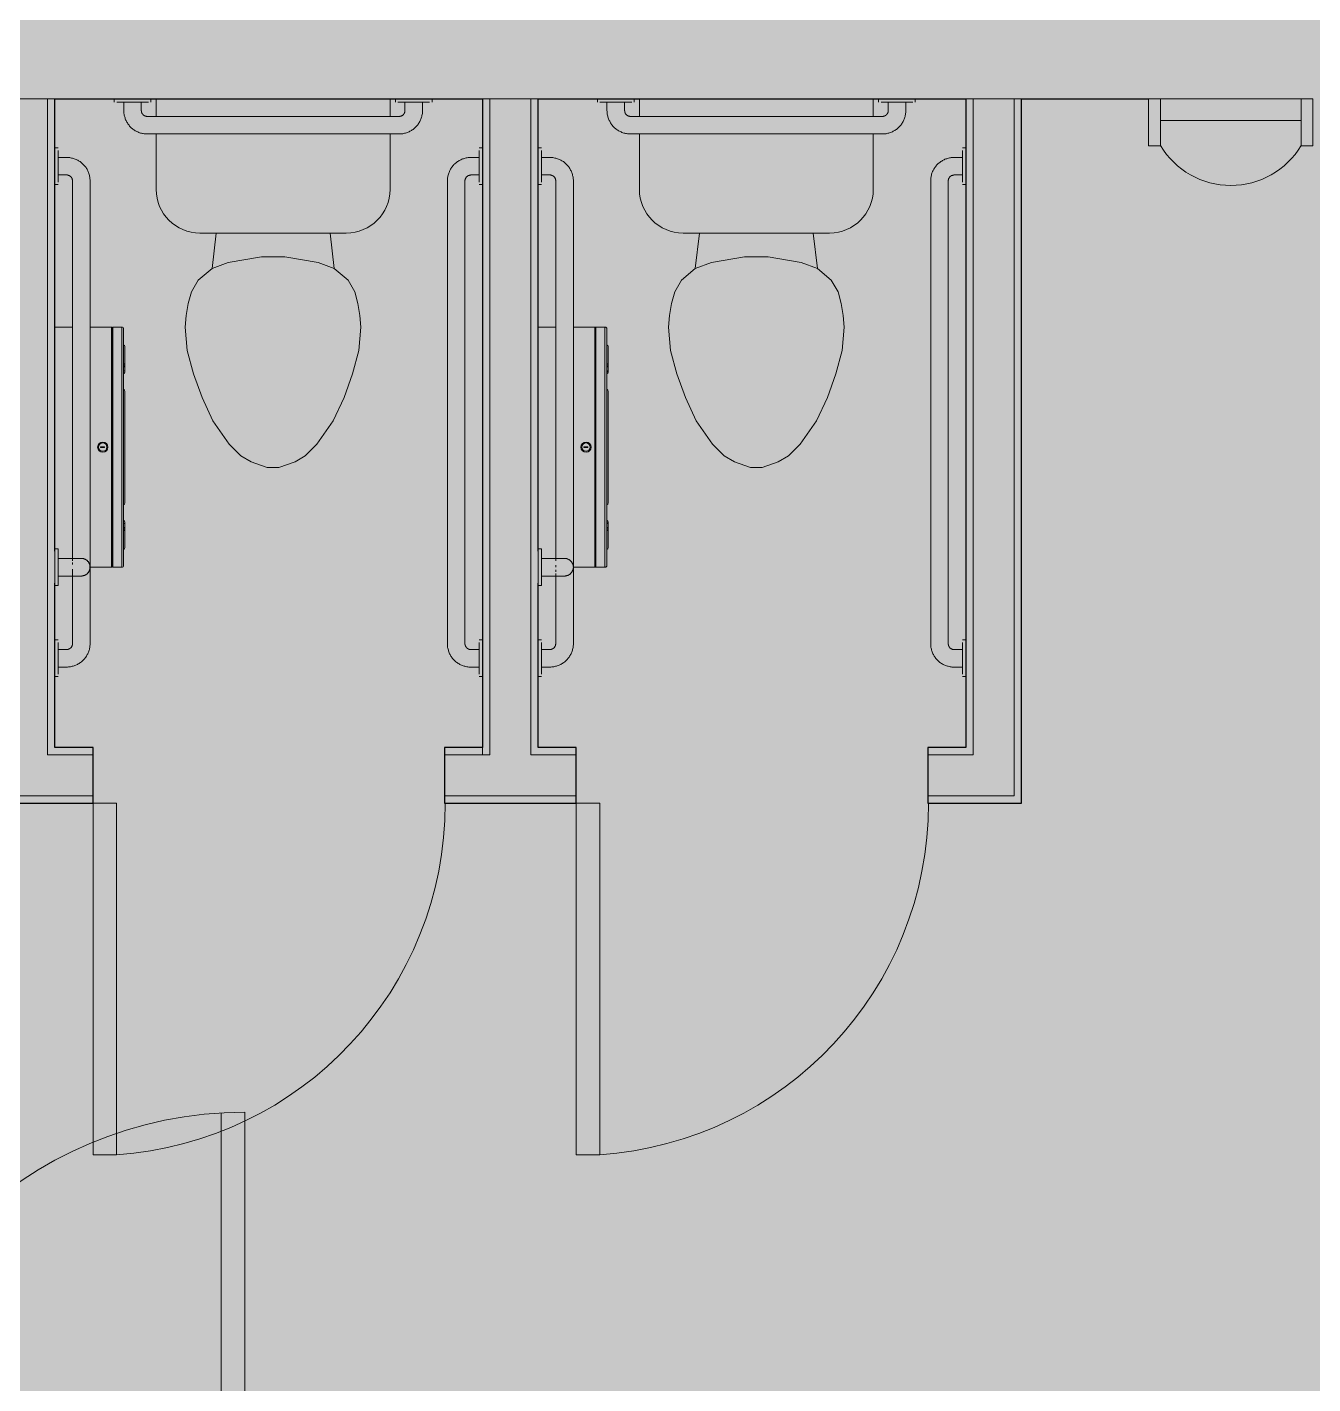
# Model space of a CAD drawing. Header units: inches. Extents: x -214893 to 4535, y -128673 to 1725.
# Drawn here: x 829.2 to 939, y -625.9 to -510.1 of the extents above; entities that cross this region are included whole.
import ezdxf

# ---------------------------------------------------------------- set-up
doc = ezdxf.new("R2010")
doc.units = ezdxf.units.IN
doc.header["$MEASUREMENT"] = 0
for name, color, linetype, lineweight in [('A-DETL-GENF', 92, 'Continuous', 9), ('A-DOOR', 31, 'Continuous', 9), ('A-WALL', 113, 'Continuous', 9), ('I-WALL', 2, 'Continuous', 9), ('P-SANR-FIXT', 6, 'Continuous', 9), ('Q-SPCQ', 91, 'Continuous', 9)]:
    doc.layers.add(name, color=color, linetype=linetype, lineweight=lineweight)

# ---------------------------------------------------------------- blocks, each defined once
blk = doc.blocks.new('Urinal-Wall-3D - Urinal-Wall-3D-456486-Floor Plan - Warehouse')
at = {"layer": 'P-SANR-FIXT'}
for p, q in [((-11.29, 6), (-11.29, 10)), ((-11.29, 10), (-10.29, 10)), ((-10.29, 10), (-10.29, 6)), ((2.73, 10), (1.71, 10)), ((1.71, 10), (1.71, 6)), ((2.73, 6), (2.73, 10)), ((1.71, 7.85), (-10.29, 7.85)), ((-10.29, 7.85), (-10.29, 6)), ((1.71, 6), (1.71, 7.85)), ((-10.29, 6), (-11.29, 6)), ((-10.29, 6), (1.71, 6)), ((1.71, 6), (2.73, 6))]:
    blk.add_line(p, q, dxfattribs=at)
blk.add_arc((-4.29, 6.39), 7, 31.0027, 148.9973, dxfattribs=at)
blk = doc.blocks.new('Single-Flush - 30_ x 80_-506644-Floor Plan - Warehouse')
at = {"layer": 'A-DOOR', "lineweight": 13}
for p, q in [((13, 2.375), (13, 32.375)), ((15, 32.375), (13, 32.375)), ((15, 2.375), (15, 32.375)), ((15, 2.375), (13, 2.375))]:
    blk.add_line(p, q, dxfattribs=at)
at = {"layer": 'A-DOOR'}
blk.add_arc((15, 2.375), 30.067, 93.81407, 180, dxfattribs=at)
blk = doc.blocks.new('Toilet-Domestic-3D - Toilet-Domestic-3D-V2-Floor Plan - Warehouse')
at = {"layer": 'P-SANR-FIXT'}
for p, q in [((-9.98, 17.98), (-9.98, 19.48)), ((9.98, 19.48), (9.98, 17.98)), ((-9.98, 11.75), (-9.98, 16.48)), ((9.98, 16.48), (9.98, 11.75)), ((6.25, 8.02), (-6.25, 8.02)), ((-4.86, 8.02), (-5.21, 5)), ((4.86, 8.02), (5.21, 5)), ((-1, 6), (-3.84, 5.5)), ((1, 6), (-1, 6)), ((3.84, 5.5), (1, 6)), ((-5.21, 5), (-6.4, 4)), ((-3.84, 5.5), (-5.21, 5)), ((5.21, 5), (3.84, 5.5)), ((6.4, 4), (5.21, 5)), ((-6.4, 4), (-6.97, 3)), ((6.97, 3), (6.4, 4)), ((-6.97, 3), (-7.24, 2)), ((7.24, 2), (6.97, 3)), ((-7.24, 2), (-7.41, 1)), ((7.41, 1), (7.24, 2)), ((-7.41, 1), (-7.5, 0)), ((-7.5, 0), (-7.33, -1.99)), ((7.33, -1.99), (7.5, 0)), ((7.5, 0), (7.41, 1)), ((-7.33, -1.99), (-6.79, -4)), ((6.79, -4), (7.33, -1.99)), ((-6.79, -4), (-6.06, -6)), ((6.06, -6), (6.79, -4)), ((-6.06, -6), (-5.13, -8)), ((5.13, -8), (6.06, -6)), ((-5.13, -8), (-3.74, -10)), ((3.74, -10), (5.13, -8)), ((-3.74, -10), (-2.74, -11)), ((2.74, -11), (3.74, -10)), ((-2.74, -11), (-1.87, -11.5)), ((-1.87, -11.5), (-0.5, -12)), ((0.5, -12), (1.87, -11.5)), ((1.87, -11.5), (2.74, -11)), ((-0.5, -12), (0.5, -12))]:
    blk.add_line(p, q, dxfattribs=at)
for centre, start, end in [((-6.25, 11.75), 180, 270), ((6.25, 11.75), 270, 360)]:
    blk.add_arc(centre, 3.73, start, end, dxfattribs=at)
blk = doc.blocks.new('Toilet-Domestic-3D - Toilet-Domestic-3D-V3-Floor Plan - Warehouse')
at = {"layer": 'P-SANR-FIXT'}
for p, q in [((-9.98, 17.98), (-9.98, 19.48)), ((9.98, 19.48), (9.98, 17.98)), ((-9.98, 11.75), (-9.98, 16.48)), ((9.98, 16.48), (9.98, 11.75)), ((6.25, 8.02), (-6.25, 8.02)), ((-4.86, 8.02), (-5.21, 5)), ((4.86, 8.02), (5.21, 5)), ((-1, 6), (-3.84, 5.5)), ((1, 6), (-1, 6)), ((3.84, 5.5), (1, 6)), ((-5.21, 5), (-6.4, 4)), ((-3.84, 5.5), (-5.21, 5)), ((5.21, 5), (3.84, 5.5)), ((6.4, 4), (5.21, 5)), ((-6.4, 4), (-6.97, 3)), ((6.97, 3), (6.4, 4)), ((-6.97, 3), (-7.24, 2)), ((7.24, 2), (6.97, 3)), ((-7.24, 2), (-7.41, 1)), ((7.41, 1), (7.24, 2)), ((-7.41, 1), (-7.5, 0)), ((-7.5, 0), (-7.33, -1.99)), ((7.33, -1.99), (7.5, 0)), ((7.5, 0), (7.41, 1)), ((-7.33, -1.99), (-6.79, -4)), ((6.79, -4), (7.33, -1.99)), ((-6.79, -4), (-6.06, -6)), ((6.06, -6), (6.79, -4)), ((-6.06, -6), (-5.13, -8)), ((5.13, -8), (6.06, -6)), ((-5.13, -8), (-3.74, -10)), ((3.74, -10), (5.13, -8)), ((-3.74, -10), (-2.74, -11)), ((2.74, -11), (3.74, -10)), ((-2.74, -11), (-1.87, -11.5)), ((-1.87, -11.5), (-0.5, -12)), ((0.5, -12), (1.87, -11.5)), ((1.87, -11.5), (2.74, -11)), ((-0.5, -12), (0.5, -12))]:
    blk.add_line(p, q, dxfattribs=at)
for centre, start, end in [((-6.25, 11.75), 180, 270), ((6.25, 11.75), 270, 360)]:
    blk.add_arc(centre, 3.73, start, end, dxfattribs=at)
blk = doc.blocks.new('817_Grab_Bars - 8170-001240-655301-Floor Plan - Warehouse')
at = {"layer": 'Q-SPCQ'}
for p, q in [((836.67, -516.21), (836.67, -516.49)), ((838.23, -516.49), (836.88, -516.49)), ((837.48, -516.49), (837.48, -517.21)), ((839.59, -516.49), (838.23, -516.49)), ((838.98, -517.21), (838.98, -516.49)), ((839.8, -516.49), (839.8, -516.21)), ((860.67, -516.21), (860.67, -516.49)), ((862.23, -516.49), (860.88, -516.49)), ((861.48, -516.49), (861.48, -517.21)), ((863.59, -516.49), (862.23, -516.49)), ((862.98, -517.21), (862.98, -516.49)), ((863.8, -516.49), (863.8, -516.21)), ((860.98, -517.71), (839.48, -517.71)), ((839.48, -519.21), (860.98, -519.21))]:
    blk.add_line(p, q, dxfattribs=at)
at = {"layer": 'Q-SPCQ', "flags": 128}
for points in [[(837.48, -517.21), (837.49, -517.29), (837.49, -517.37), (837.5, -517.45), (837.51, -517.53), (837.52, -517.61), (837.54, -517.69), (837.56, -517.76), (837.59, -517.84), (837.61, -517.92), (837.64, -517.99), (837.68, -518.06), (837.71, -518.13), (837.75, -518.2), (837.79, -518.27), (837.83, -518.34), (837.88, -518.41), (837.93, -518.47), (837.98, -518.53), (838.03, -518.59), (838.09, -518.65), (838.15, -518.7), (838.21, -518.75), (838.27, -518.8), (838.34, -518.85), (838.4, -518.89), (838.47, -518.94), (838.54, -518.97), (838.61, -519.01), (838.69, -519.04), (838.76, -519.07), (838.83, -519.1), (838.91, -519.13), (838.99, -519.15), (839.07, -519.17), (839.14, -519.18), (839.22, -519.19), (839.3, -519.2), (839.38, -519.21), (839.46, -519.21), (839.48, -519.21)], [(839.48, -517.71), (839.46, -517.71), (839.44, -517.71), (839.42, -517.71), (839.4, -517.7), (839.39, -517.7), (839.37, -517.7), (839.35, -517.69), (839.33, -517.69), (839.31, -517.68), (839.29, -517.67), (839.27, -517.66), (839.25, -517.65), (839.24, -517.64), (839.22, -517.63), (839.2, -517.62), (839.19, -517.61), (839.17, -517.6), (839.15, -517.59), (839.14, -517.57), (839.13, -517.56), (839.11, -517.54), (839.1, -517.53), (839.09, -517.51), (839.07, -517.5), (839.06, -517.48), (839.05, -517.46), (839.04, -517.45), (839.03, -517.43), (839.03, -517.41), (839.02, -517.39), (839.01, -517.37), (839.01, -517.35), (839, -517.33), (839, -517.32), (838.99, -517.3), (838.99, -517.28), (838.99, -517.26), (838.99, -517.24), (838.98, -517.22), (838.98, -517.21)], [(860.98, -519.21), (861.06, -519.21), (861.14, -519.2), (861.22, -519.2), (861.3, -519.19), (861.38, -519.17), (861.46, -519.15), (861.54, -519.13), (861.61, -519.11), (861.69, -519.08), (861.76, -519.05), (861.84, -519.02), (861.91, -518.98), (861.98, -518.95), (862.05, -518.91), (862.11, -518.86), (862.18, -518.82), (862.24, -518.77), (862.3, -518.71), (862.36, -518.66), (862.42, -518.6), (862.47, -518.55), (862.53, -518.49), (862.58, -518.42), (862.62, -518.36), (862.67, -518.29), (862.71, -518.22), (862.75, -518.15), (862.78, -518.08), (862.82, -518.01), (862.85, -517.94), (862.88, -517.86), (862.9, -517.78), (862.92, -517.71), (862.94, -517.63), (862.96, -517.55), (862.97, -517.47), (862.98, -517.39), (862.98, -517.31), (862.98, -517.23), (862.98, -517.21)], [(861.48, -517.21), (861.48, -517.23), (861.48, -517.25), (861.48, -517.27), (861.48, -517.29), (861.47, -517.31), (861.47, -517.33), (861.47, -517.35), (861.46, -517.37), (861.45, -517.39), (861.45, -517.41), (861.44, -517.42), (861.43, -517.44), (861.42, -517.46), (861.41, -517.48), (861.4, -517.49), (861.39, -517.51), (861.37, -517.53), (861.36, -517.54), (861.35, -517.56), (861.33, -517.57), (861.32, -517.58), (861.3, -517.6), (861.29, -517.61), (861.27, -517.62), (861.25, -517.63), (861.24, -517.64), (861.22, -517.65), (861.2, -517.66), (861.18, -517.67), (861.17, -517.68), (861.15, -517.68), (861.13, -517.69), (861.11, -517.7), (861.09, -517.7), (861.07, -517.7), (861.05, -517.71), (861.03, -517.71), (861.01, -517.71), (860.99, -517.71), (860.98, -517.71)]]:
    blk.add_lwpolyline(points, dxfattribs=at)
blk = doc.blocks.new('817_Grab_Bars - 8170-001420-V11-Floor Plan - Warehouse')
at = {"layer": 'Q-SPCQ'}
for p, q in [((831.89, -520.4), (831.61, -520.4)), ((831.89, -520.61), (831.89, -521.96)), ((832.61, -521.21), (831.89, -521.21)), ((831.89, -521.96), (831.89, -523.31)), ((831.89, -522.71), (832.61, -522.71)), ((833.11, -523.21), (833.11, -555.64)), ((834.61, -562.71), (834.61, -523.21)), ((831.61, -523.52), (831.89, -523.52)), ((833.11, -555.79), (833.11, -555.95)), ((833.11, -556.37), (833.11, -562.71)), ((831.89, -562.4), (831.61, -562.4)), ((831.89, -562.61), (831.89, -563.96)), ((832.61, -563.21), (831.89, -563.21)), ((831.89, -563.96), (831.89, -565.31)), ((831.89, -564.71), (832.61, -564.71)), ((831.61, -565.52), (831.89, -565.52))]:
    blk.add_line(p, q, dxfattribs=at)
at = {"layer": 'Q-SPCQ', "flags": 128}
for points in [[(834.61, -523.21), (834.61, -523.13), (834.6, -523.05), (834.6, -522.97), (834.58, -522.89), (834.57, -522.81), (834.55, -522.74), (834.53, -522.66), (834.51, -522.58), (834.48, -522.51), (834.45, -522.43), (834.42, -522.36), (834.38, -522.29), (834.35, -522.22), (834.3, -522.15), (834.26, -522.08), (834.21, -522.02), (834.16, -521.95), (834.11, -521.89), (834.06, -521.83), (834, -521.78), (833.94, -521.72), (833.88, -521.67), (833.82, -521.62), (833.76, -521.57), (833.69, -521.53), (833.62, -521.49), (833.55, -521.45), (833.48, -521.41), (833.41, -521.38), (833.33, -521.35), (833.26, -521.32), (833.18, -521.29), (833.11, -521.27), (833.03, -521.26), (832.95, -521.24), (832.87, -521.23), (832.79, -521.22), (832.71, -521.21), (832.63, -521.21), (832.61, -521.21)], [(832.61, -522.71), (832.63, -522.71), (832.65, -522.71), (832.67, -522.71), (832.69, -522.72), (832.71, -522.72), (832.73, -522.73), (832.75, -522.73), (832.77, -522.74), (832.79, -522.74), (832.8, -522.75), (832.82, -522.76), (832.84, -522.77), (832.86, -522.78), (832.88, -522.79), (832.89, -522.8), (832.91, -522.81), (832.92, -522.82), (832.94, -522.83), (832.95, -522.85), (832.97, -522.86), (832.98, -522.88), (832.99, -522.89), (833.01, -522.91), (833.02, -522.92), (833.03, -522.94), (833.04, -522.96), (833.05, -522.98), (833.06, -522.99), (833.07, -523.01), (833.08, -523.03), (833.08, -523.05), (833.09, -523.07), (833.09, -523.09), (833.1, -523.11), (833.1, -523.13), (833.11, -523.15), (833.11, -523.17), (833.11, -523.19), (833.11, -523.21), (833.11, -523.21)], [(832.61, -564.71), (832.69, -564.71), (832.77, -564.7), (832.85, -564.7), (832.93, -564.69), (833.01, -564.67), (833.08, -564.65), (833.16, -564.63), (833.24, -564.61), (833.31, -564.58), (833.39, -564.55), (833.46, -564.52), (833.53, -564.48), (833.6, -564.45), (833.67, -564.41), (833.74, -564.36), (833.8, -564.32), (833.87, -564.27), (833.93, -564.21), (833.99, -564.16), (834.04, -564.1), (834.1, -564.05), (834.15, -563.99), (834.2, -563.92), (834.25, -563.86), (834.29, -563.79), (834.33, -563.72), (834.37, -563.65), (834.41, -563.58), (834.44, -563.51), (834.47, -563.44), (834.5, -563.36), (834.53, -563.28), (834.55, -563.21), (834.57, -563.13), (834.58, -563.05), (834.59, -562.97), (834.6, -562.89), (834.61, -562.81), (834.61, -562.73), (834.61, -562.71)], [(833.11, -562.71), (833.11, -562.73), (833.11, -562.75), (833.11, -562.77), (833.1, -562.79), (833.1, -562.81), (833.1, -562.83), (833.09, -562.85), (833.08, -562.87), (833.08, -562.89), (833.07, -562.91), (833.06, -562.92), (833.05, -562.94), (833.04, -562.96), (833.03, -562.98), (833.02, -562.99), (833.01, -563.01), (833, -563.03), (832.99, -563.04), (832.97, -563.06), (832.96, -563.07), (832.94, -563.08), (832.93, -563.1), (832.91, -563.11), (832.9, -563.12), (832.88, -563.13), (832.86, -563.14), (832.85, -563.15), (832.83, -563.16), (832.81, -563.17), (832.79, -563.18), (832.77, -563.18), (832.75, -563.19), (832.73, -563.2), (832.71, -563.2), (832.69, -563.2), (832.67, -563.21), (832.65, -563.21), (832.63, -563.21), (832.61, -563.21), (832.61, -563.21)]]:
    blk.add_lwpolyline(points, dxfattribs=at)
blk = doc.blocks.new('817_Grab_Bars - 8170-001420-V6-Floor Plan - Warehouse')
at = {"layer": 'Q-SPCQ'}
for p, q in [((770.67, -516.21), (770.67, -516.49)), ((772.23, -516.49), (770.88, -516.49)), ((771.48, -516.49), (771.48, -517.21)), ((773.59, -516.49), (772.23, -516.49)), ((772.98, -517.21), (772.98, -516.49)), ((773.8, -516.49), (773.8, -516.21)), ((812.67, -516.21), (812.67, -516.49)), ((814.23, -516.49), (812.88, -516.49)), ((813.48, -516.49), (813.48, -517.21)), ((815.59, -516.49), (814.23, -516.49)), ((814.98, -517.21), (814.98, -516.49)), ((815.8, -516.49), (815.8, -516.21)), ((812.98, -517.71), (773.48, -517.71)), ((773.48, -519.21), (812.98, -519.21))]:
    blk.add_line(p, q, dxfattribs=at)
at = {"layer": 'Q-SPCQ', "flags": 128}
for points in [[(771.48, -517.21), (771.49, -517.29), (771.49, -517.37), (771.5, -517.45), (771.51, -517.53), (771.52, -517.61), (771.54, -517.69), (771.56, -517.76), (771.59, -517.84), (771.61, -517.92), (771.64, -517.99), (771.68, -518.06), (771.71, -518.13), (771.75, -518.2), (771.79, -518.27), (771.83, -518.34), (771.88, -518.41), (771.93, -518.47), (771.98, -518.53), (772.03, -518.59), (772.09, -518.65), (772.15, -518.7), (772.21, -518.75), (772.27, -518.8), (772.34, -518.85), (772.4, -518.89), (772.47, -518.94), (772.54, -518.97), (772.61, -519.01), (772.69, -519.04), (772.76, -519.07), (772.83, -519.1), (772.91, -519.13), (772.99, -519.15), (773.07, -519.17), (773.14, -519.18), (773.22, -519.19), (773.3, -519.2), (773.38, -519.21), (773.46, -519.21), (773.48, -519.21)], [(773.48, -517.71), (773.46, -517.71), (773.44, -517.71), (773.42, -517.71), (773.4, -517.7), (773.39, -517.7), (773.37, -517.7), (773.35, -517.69), (773.33, -517.69), (773.31, -517.68), (773.29, -517.67), (773.27, -517.66), (773.25, -517.65), (773.24, -517.64), (773.22, -517.63), (773.2, -517.62), (773.19, -517.61), (773.17, -517.6), (773.15, -517.59), (773.14, -517.57), (773.13, -517.56), (773.11, -517.54), (773.1, -517.53), (773.09, -517.51), (773.07, -517.5), (773.06, -517.48), (773.05, -517.46), (773.04, -517.45), (773.03, -517.43), (773.03, -517.41), (773.02, -517.39), (773.01, -517.37), (773.01, -517.35), (773, -517.33), (773, -517.32), (772.99, -517.3), (772.99, -517.28), (772.99, -517.26), (772.99, -517.24), (772.98, -517.22), (772.98, -517.21)], [(812.98, -519.21), (813.06, -519.21), (813.14, -519.2), (813.22, -519.2), (813.3, -519.19), (813.38, -519.17), (813.46, -519.15), (813.54, -519.13), (813.61, -519.11), (813.69, -519.08), (813.76, -519.05), (813.84, -519.02), (813.91, -518.98), (813.98, -518.95), (814.05, -518.91), (814.11, -518.86), (814.18, -518.82), (814.24, -518.77), (814.3, -518.71), (814.36, -518.66), (814.42, -518.6), (814.47, -518.55), (814.53, -518.49), (814.58, -518.42), (814.62, -518.36), (814.67, -518.29), (814.71, -518.22), (814.75, -518.15), (814.78, -518.08), (814.82, -518.01), (814.85, -517.94), (814.88, -517.86), (814.9, -517.78), (814.92, -517.71), (814.94, -517.63), (814.96, -517.55), (814.97, -517.47), (814.98, -517.39), (814.98, -517.31), (814.98, -517.23), (814.98, -517.21)], [(813.48, -517.21), (813.48, -517.23), (813.48, -517.25), (813.48, -517.27), (813.48, -517.29), (813.47, -517.31), (813.47, -517.33), (813.47, -517.35), (813.46, -517.37), (813.45, -517.39), (813.45, -517.41), (813.44, -517.42), (813.43, -517.44), (813.42, -517.46), (813.41, -517.48), (813.4, -517.49), (813.39, -517.51), (813.37, -517.53), (813.36, -517.54), (813.35, -517.56), (813.33, -517.57), (813.32, -517.58), (813.3, -517.6), (813.29, -517.61), (813.27, -517.62), (813.25, -517.63), (813.24, -517.64), (813.22, -517.65), (813.2, -517.66), (813.18, -517.67), (813.17, -517.68), (813.15, -517.68), (813.13, -517.69), (813.11, -517.7), (813.09, -517.7), (813.07, -517.7), (813.05, -517.71), (813.03, -517.71), (813.01, -517.71), (812.99, -517.71), (812.98, -517.71)]]:
    blk.add_lwpolyline(points, dxfattribs=at)
blk = doc.blocks.new('817_Grab_Bars - 8170-001420-V12-Floor Plan - Warehouse')
at = {"layer": 'Q-SPCQ'}
for p, q in [((873.14, -520.4), (872.86, -520.4)), ((873.14, -520.61), (873.14, -521.96)), ((873.86, -521.21), (873.14, -521.21)), ((873.14, -521.96), (873.14, -523.31)), ((873.14, -522.71), (873.86, -522.71)), ((874.36, -523.21), (874.36, -555.64)), ((875.86, -562.71), (875.86, -523.21)), ((872.86, -523.52), (873.14, -523.52)), ((874.36, -556.02), (874.36, -556.19)), ((874.36, -556.42), (874.36, -556.59)), ((874.36, -556.73), (874.36, -562.71)), ((873.14, -562.4), (872.86, -562.4)), ((873.14, -562.61), (873.14, -563.96)), ((873.86, -563.21), (873.14, -563.21)), ((873.14, -563.96), (873.14, -565.31)), ((873.14, -564.71), (873.86, -564.71)), ((872.86, -565.52), (873.14, -565.52))]:
    blk.add_line(p, q, dxfattribs=at)
at = {"layer": 'Q-SPCQ', "flags": 128}
for points in [[(875.86, -523.21), (875.86, -523.13), (875.85, -523.05), (875.85, -522.97), (875.83, -522.89), (875.82, -522.81), (875.8, -522.74), (875.78, -522.66), (875.76, -522.58), (875.73, -522.51), (875.7, -522.43), (875.67, -522.36), (875.63, -522.29), (875.6, -522.22), (875.55, -522.15), (875.51, -522.08), (875.46, -522.02), (875.41, -521.95), (875.36, -521.89), (875.31, -521.83), (875.25, -521.78), (875.19, -521.72), (875.13, -521.67), (875.07, -521.62), (875.01, -521.57), (874.94, -521.53), (874.87, -521.49), (874.8, -521.45), (874.73, -521.41), (874.66, -521.38), (874.58, -521.35), (874.51, -521.32), (874.43, -521.29), (874.36, -521.27), (874.28, -521.26), (874.2, -521.24), (874.12, -521.23), (874.04, -521.22), (873.96, -521.21), (873.88, -521.21), (873.86, -521.21)], [(873.86, -522.71), (873.88, -522.71), (873.9, -522.71), (873.92, -522.71), (873.94, -522.72), (873.96, -522.72), (873.98, -522.73), (874, -522.73), (874.02, -522.74), (874.04, -522.74), (874.05, -522.75), (874.07, -522.76), (874.09, -522.77), (874.11, -522.78), (874.13, -522.79), (874.14, -522.8), (874.16, -522.81), (874.17, -522.82), (874.19, -522.83), (874.2, -522.85), (874.22, -522.86), (874.23, -522.88), (874.24, -522.89), (874.26, -522.91), (874.27, -522.92), (874.28, -522.94), (874.29, -522.96), (874.3, -522.98), (874.31, -522.99), (874.32, -523.01), (874.33, -523.03), (874.33, -523.05), (874.34, -523.07), (874.34, -523.09), (874.35, -523.11), (874.35, -523.13), (874.36, -523.15), (874.36, -523.17), (874.36, -523.19), (874.36, -523.21), (874.36, -523.21)], [(873.86, -564.71), (873.94, -564.71), (874.02, -564.7), (874.1, -564.7), (874.18, -564.69), (874.26, -564.67), (874.33, -564.65), (874.41, -564.63), (874.49, -564.61), (874.56, -564.58), (874.64, -564.55), (874.71, -564.52), (874.78, -564.48), (874.85, -564.45), (874.92, -564.41), (874.99, -564.36), (875.05, -564.32), (875.12, -564.27), (875.18, -564.21), (875.24, -564.16), (875.29, -564.1), (875.35, -564.05), (875.4, -563.99), (875.45, -563.92), (875.5, -563.86), (875.54, -563.79), (875.58, -563.72), (875.62, -563.65), (875.66, -563.58), (875.69, -563.51), (875.72, -563.44), (875.75, -563.36), (875.78, -563.28), (875.8, -563.21), (875.82, -563.13), (875.83, -563.05), (875.84, -562.97), (875.85, -562.89), (875.86, -562.81), (875.86, -562.73), (875.86, -562.71)], [(874.36, -562.71), (874.36, -562.73), (874.36, -562.75), (874.36, -562.77), (874.35, -562.79), (874.35, -562.81), (874.35, -562.83), (874.34, -562.85), (874.33, -562.87), (874.33, -562.89), (874.32, -562.91), (874.31, -562.92), (874.3, -562.94), (874.29, -562.96), (874.28, -562.98), (874.27, -562.99), (874.26, -563.01), (874.25, -563.03), (874.24, -563.04), (874.22, -563.06), (874.21, -563.07), (874.19, -563.08), (874.18, -563.1), (874.16, -563.11), (874.15, -563.12), (874.13, -563.13), (874.11, -563.14), (874.1, -563.15), (874.08, -563.16), (874.06, -563.17), (874.04, -563.18), (874.02, -563.18), (874, -563.19), (873.98, -563.2), (873.96, -563.2), (873.94, -563.2), (873.92, -563.21), (873.9, -563.21), (873.88, -563.21), (873.86, -563.21), (873.86, -563.21)]]:
    blk.add_lwpolyline(points, dxfattribs=at)
blk = doc.blocks.new('817_Grab_Bars - 8170-001240-654970-Floor Plan - Warehouse')
at = {"layer": 'Q-SPCQ'}
for p, q in [((877.92, -516.21), (877.92, -516.49)), ((879.48, -516.49), (878.13, -516.49)), ((878.73, -516.49), (878.73, -517.21)), ((880.84, -516.49), (879.48, -516.49)), ((880.23, -517.21), (880.23, -516.49)), ((881.05, -516.49), (881.05, -516.21)), ((901.92, -516.21), (901.92, -516.49)), ((903.48, -516.49), (902.13, -516.49)), ((902.73, -516.49), (902.73, -517.21)), ((904.84, -516.49), (903.48, -516.49)), ((904.23, -517.21), (904.23, -516.49)), ((905.05, -516.49), (905.05, -516.21)), ((902.23, -517.71), (880.73, -517.71)), ((880.73, -519.21), (902.23, -519.21))]:
    blk.add_line(p, q, dxfattribs=at)
at = {"layer": 'Q-SPCQ', "flags": 128}
for points in [[(878.73, -517.21), (878.74, -517.29), (878.74, -517.37), (878.75, -517.45), (878.76, -517.53), (878.77, -517.61), (878.79, -517.69), (878.81, -517.76), (878.84, -517.84), (878.86, -517.92), (878.89, -517.99), (878.93, -518.06), (878.96, -518.13), (879, -518.2), (879.04, -518.27), (879.08, -518.34), (879.13, -518.41), (879.18, -518.47), (879.23, -518.53), (879.28, -518.59), (879.34, -518.65), (879.4, -518.7), (879.46, -518.75), (879.52, -518.8), (879.59, -518.85), (879.65, -518.89), (879.72, -518.94), (879.79, -518.97), (879.86, -519.01), (879.94, -519.04), (880.01, -519.07), (880.08, -519.1), (880.16, -519.13), (880.24, -519.15), (880.32, -519.17), (880.39, -519.18), (880.47, -519.19), (880.55, -519.2), (880.63, -519.21), (880.71, -519.21), (880.73, -519.21)], [(880.73, -517.71), (880.71, -517.71), (880.69, -517.71), (880.67, -517.71), (880.65, -517.7), (880.64, -517.7), (880.62, -517.7), (880.6, -517.69), (880.58, -517.69), (880.56, -517.68), (880.54, -517.67), (880.52, -517.66), (880.5, -517.65), (880.49, -517.64), (880.47, -517.63), (880.45, -517.62), (880.44, -517.61), (880.42, -517.6), (880.4, -517.59), (880.39, -517.57), (880.38, -517.56), (880.36, -517.54), (880.35, -517.53), (880.34, -517.51), (880.32, -517.5), (880.31, -517.48), (880.3, -517.46), (880.29, -517.45), (880.28, -517.43), (880.28, -517.41), (880.27, -517.39), (880.26, -517.37), (880.26, -517.35), (880.25, -517.33), (880.25, -517.32), (880.24, -517.3), (880.24, -517.28), (880.24, -517.26), (880.24, -517.24), (880.23, -517.22), (880.23, -517.21)], [(902.23, -519.21), (902.31, -519.21), (902.39, -519.2), (902.47, -519.2), (902.55, -519.19), (902.63, -519.17), (902.71, -519.15), (902.79, -519.13), (902.86, -519.11), (902.94, -519.08), (903.01, -519.05), (903.09, -519.02), (903.16, -518.98), (903.23, -518.95), (903.3, -518.91), (903.36, -518.86), (903.43, -518.82), (903.49, -518.77), (903.55, -518.71), (903.61, -518.66), (903.67, -518.6), (903.72, -518.55), (903.78, -518.49), (903.83, -518.42), (903.87, -518.36), (903.92, -518.29), (903.96, -518.22), (904, -518.15), (904.03, -518.08), (904.07, -518.01), (904.1, -517.94), (904.13, -517.86), (904.15, -517.78), (904.17, -517.71), (904.19, -517.63), (904.21, -517.55), (904.22, -517.47), (904.23, -517.39), (904.23, -517.31), (904.23, -517.23), (904.23, -517.21)], [(902.73, -517.21), (902.73, -517.23), (902.73, -517.25), (902.73, -517.27), (902.73, -517.29), (902.72, -517.31), (902.72, -517.33), (902.72, -517.35), (902.71, -517.37), (902.7, -517.39), (902.7, -517.41), (902.69, -517.42), (902.68, -517.44), (902.67, -517.46), (902.66, -517.48), (902.65, -517.49), (902.64, -517.51), (902.62, -517.53), (902.61, -517.54), (902.6, -517.56), (902.58, -517.57), (902.57, -517.58), (902.55, -517.6), (902.54, -517.61), (902.52, -517.62), (902.5, -517.63), (902.49, -517.64), (902.47, -517.65), (902.45, -517.66), (902.43, -517.67), (902.42, -517.68), (902.4, -517.68), (902.38, -517.69), (902.36, -517.7), (902.34, -517.7), (902.32, -517.7), (902.3, -517.71), (902.28, -517.71), (902.26, -517.71), (902.24, -517.71), (902.23, -517.71)]]:
    blk.add_lwpolyline(points, dxfattribs=at)
blk = doc.blocks.new('Dispenser-Toilet_Tissue-Frost_Products_LTD_-Jumbo-169 - Steel-Brushed-Stainless_Steel-V16-Floor Plan - Warehouse')
at = {"layer": 'Q-SPCQ', "lineweight": 13}
for p, q in [((833.14, -535.69), (831.61, -535.69)), ((836.45, -535.69), (834.58, -535.69)), ((836.45, -535.69), (836.45, -556.19)), ((836.51, -556.13), (836.51, -535.75)), ((836.54, -535.75), (836.51, -535.75)), ((837.31, -535.69), (836.54, -535.69)), ((836.54, -535.69), (836.54, -535.75)), ((836.54, -535.75), (836.54, -556.13)), ((837.31, -556.19), (837.31, -535.69)), ((837.47, -537.2), (837.47, -535.85)), ((837.47, -554.68), (837.47, -537.2)), ((837.57, -539.53), (837.57, -537.36)), ((837.47, -541), (837.47, -539.69)), ((837.57, -550.69), (837.57, -541.19)), ((835.51, -545.9), (835.51, -545.98)), ((835.85, -545.9), (835.51, -545.9)), ((835.51, -545.98), (835.85, -545.98)), ((835.85, -545.98), (835.85, -545.9)), ((837.47, -552.18), (837.47, -550.88)), ((837.57, -554.52), (837.57, -552.34)), ((837.47, -556.03), (837.47, -554.68)), ((834.57, -556.19), (836.45, -556.19)), ((836.51, -556.13), (836.54, -556.13)), ((836.54, -556.13), (836.54, -556.19)), ((836.54, -556.19), (837.31, -556.19))]:
    blk.add_line(p, q, dxfattribs=at)
for radius in [0.437, 0.357]:
    blk.add_circle((835.69, -545.94), radius, dxfattribs=at)
for centre, radius, start, end in [((836.45, -535.75), 0.06, 0, 90), ((837.31, -535.85), 0.16, 0, 90), ((837.39, -537.36), 0.18, 0, 63.6122), ((837.45, -538.91), 0.118, 10.8116, 82.3569), ((837.42, -538.91), 0.151, 289.6341, 357.321), ((837.42, -538.93), 0.151, 289.6341, 356.8331), ((837.39, -538.94), 0.18, 296.3878, 0), ((837.45, -539.52), 0.119, 10.0401, 81.5195), ((837.42, -539.51), 0.151, 289.6341, 357.321), ((837.42, -539.52), 0.151, 289.6341, 357.321), ((837.39, -539.53), 0.18, 296.3878, 0), ((837.35, -541.19), 0.22, 0, 56.9443), ((837.35, -550.69), 0.22, 303.0557, 0), ((837.39, -552.34), 0.18, 0, 63.6122), ((837.42, -552.35), 0.151, 2.679, 70.3659), ((837.42, -552.36), 0.151, 2.679, 70.3659), ((837.45, -552.36), 0.119, 278.4805, 349.9599), ((837.39, -552.93), 0.18, 0, 63.6084), ((837.42, -552.94), 0.151, 3.1667, 70.3726), ((837.42, -552.96), 0.151, 2.679, 70.3653), ((837.45, -552.96), 0.118, 277.6431, 349.1884), ((837.39, -554.52), 0.18, 296.3878, 0), ((836.45, -556.13), 0.0601, 270, 357.3185), ((837.31, -556.03), 0.16, 270, 359.0019)]:
    blk.add_arc(centre, radius, start, end, dxfattribs=at)
blk = doc.blocks.new('Dispenser-Toilet_Tissue-Frost_Products_LTD_-Jumbo-169 - Steel-Brushed-Stainless_Steel-V8-Floor Plan - Warehouse')
at = {"layer": 'Q-SPCQ', "lineweight": 13}
for p, q in [((766.89, -535.69), (765.36, -535.69)), ((770.2, -535.69), (768.33, -535.69)), ((770.2, -535.69), (770.2, -556.19)), ((770.26, -556.13), (770.26, -535.75)), ((770.29, -535.75), (770.26, -535.75)), ((771.06, -535.69), (770.29, -535.69)), ((770.29, -535.69), (770.29, -535.75)), ((770.29, -535.75), (770.29, -556.13)), ((771.06, -556.19), (771.06, -535.69)), ((771.22, -537.2), (771.22, -535.85)), ((771.22, -554.68), (771.22, -537.2)), ((771.32, -539.53), (771.32, -537.36)), ((771.22, -541), (771.22, -539.69)), ((771.32, -550.69), (771.32, -541.19)), ((769.26, -545.9), (769.26, -545.98)), ((769.6, -545.9), (769.26, -545.9)), ((769.26, -545.98), (769.6, -545.98)), ((769.6, -545.98), (769.6, -545.9)), ((771.22, -552.18), (771.22, -550.88)), ((771.32, -554.52), (771.32, -552.34)), ((771.22, -556.03), (771.22, -554.68)), ((768.33, -556.19), (770.2, -556.19)), ((770.26, -556.13), (770.29, -556.13)), ((770.29, -556.13), (770.29, -556.19)), ((770.29, -556.19), (771.06, -556.19))]:
    blk.add_line(p, q, dxfattribs=at)
for radius in [0.438, 0.357]:
    blk.add_circle((769.44, -545.94), radius, dxfattribs=at)
for centre, radius, start, end in [((770.2, -535.75), 0.06, 0, 90), ((771.06, -535.85), 0.16, 0, 90), ((771.14, -537.36), 0.18, 0, 63.6122), ((771.2, -538.91), 0.118, 10.8116, 82.3569), ((771.17, -538.91), 0.151, 289.6341, 357.321), ((771.17, -538.93), 0.151, 289.6341, 356.8331), ((771.14, -538.94), 0.18, 296.3878, 0), ((771.2, -539.52), 0.119, 10.0401, 81.5195), ((771.17, -539.51), 0.151, 289.6341, 357.321), ((771.17, -539.52), 0.151, 289.6341, 357.321), ((771.14, -539.53), 0.18, 296.3878, 0), ((771.1, -541.19), 0.22, 0, 56.9443), ((771.1, -550.69), 0.22, 303.0557, 0), ((771.14, -552.34), 0.18, 0, 63.6122), ((771.17, -552.35), 0.151, 2.679, 70.3659), ((771.17, -552.36), 0.151, 2.679, 70.3659), ((771.2, -552.36), 0.119, 278.4805, 349.9599), ((771.14, -552.93), 0.18, 0, 63.6084), ((771.17, -552.94), 0.151, 3.1667, 70.3726), ((771.17, -552.96), 0.151, 2.679, 70.3653), ((771.2, -552.96), 0.118, 277.6431, 349.1884), ((771.14, -554.52), 0.18, 296.3878, 0), ((770.2, -556.13), 0.0601, 270, 357.3185), ((771.06, -556.03), 0.16, 270, 359.0019)]:
    blk.add_arc(centre, radius, start, end, dxfattribs=at)
blk = doc.blocks.new('817_Grab_Bars - 8170-001180-646778-Floor Plan - Warehouse')
at = {"layer": 'Q-SPCQ'}
for p, q in [((765.64, -554.62), (765.36, -554.62)), ((765.64, -554.62), (765.36, -554.62)), ((765.36, -554.62), (765.36, -554.83)), ((765.36, -557.75), (765.36, -554.62)), ((765.64, -554.83), (765.64, -554.62)), ((765.64, -554.62), (765.64, -554.83)), ((765.64, -554.83), (765.64, -554.62)), ((765.64, -554.62), (765.64, -557.75)), ((766.36, -555.44), (765.64, -555.44)), ((766.36, -555.44), (765.64, -555.44)), ((765.64, -556.94), (766.36, -556.94)), ((765.64, -556.94), (766.36, -556.94)), ((765.36, -557.54), (765.36, -557.75)), ((765.36, -557.75), (765.64, -557.75)), ((765.36, -557.75), (765.64, -557.75)), ((765.64, -557.75), (765.64, -557.54)), ((765.64, -557.54), (765.64, -557.75)), ((765.64, -557.75), (765.64, -557.54))]:
    blk.add_line(p, q, dxfattribs=at)
at = {"layer": 'Q-SPCQ', "flags": 128}
for points in [[(766.36, -555.44), (766.41, -555.44), (766.46, -555.44), (766.51, -555.44), (766.56, -555.44), (766.61, -555.44), (766.66, -555.44), (766.7, -555.44), (766.75, -555.44), (766.8, -555.44), (766.85, -555.44), (766.89, -555.44), (766.94, -555.44), (766.98, -555.44), (767.02, -555.44), (767.07, -555.44), (767.11, -555.44), (767.15, -555.44), (767.18, -555.44), (767.22, -555.44), (767.26, -555.44), (767.29, -555.44), (767.32, -555.44), (767.35, -555.44), (767.38, -555.44), (767.41, -555.44), (767.44, -555.44), (767.46, -555.44), (767.48, -555.44), (767.51, -555.44), (767.52, -555.44), (767.54, -555.44), (767.56, -555.44), (767.57, -555.44), (767.58, -555.44), (767.59, -555.44), (767.6, -555.44), (767.6, -555.44), (767.61, -555.44), (767.61, -555.44)], [(767.61, -555.44), (767.61, -555.44), (767.61, -555.44), (767.6, -555.44), (767.59, -555.44), (767.58, -555.44), (767.57, -555.44), (767.56, -555.44), (767.55, -555.44), (767.53, -555.44), (767.51, -555.44), (767.49, -555.44), (767.47, -555.44), (767.44, -555.44), (767.42, -555.44), (767.39, -555.44), (767.36, -555.44), (767.33, -555.44), (767.3, -555.44), (767.27, -555.44), (767.23, -555.44), (767.19, -555.44), (767.16, -555.44), (767.12, -555.44), (767.08, -555.44), (767.03, -555.44), (766.99, -555.44), (766.95, -555.44), (766.9, -555.44), (766.86, -555.44), (766.81, -555.44), (766.77, -555.44), (766.72, -555.44), (766.67, -555.44), (766.62, -555.44), (766.57, -555.44), (766.52, -555.44), (766.47, -555.44), (766.42, -555.44), (766.37, -555.44), (766.36, -555.44)], [(767.61, -555.44), (767.64, -555.44), (767.67, -555.44), (767.7, -555.44), (767.73, -555.45), (767.76, -555.45), (767.79, -555.46), (767.82, -555.47), (767.85, -555.48), (767.87, -555.49), (767.9, -555.5), (767.93, -555.51), (767.96, -555.52), (767.98, -555.54), (768.01, -555.55), (768.03, -555.57), (768.06, -555.59), (768.08, -555.6), (768.1, -555.62), (768.13, -555.64), (768.15, -555.66), (768.17, -555.69), (768.19, -555.71), (768.21, -555.73), (768.22, -555.76), (768.24, -555.78), (768.26, -555.81), (768.27, -555.83), (768.28, -555.86), (768.3, -555.89), (768.31, -555.92), (768.32, -555.94), (768.33, -555.97), (768.34, -556), (768.34, -556.03), (768.35, -556.06), (768.35, -556.09), (768.36, -556.12), (768.36, -556.15), (768.36, -556.18), (768.36, -556.19)], [(767.61, -556.94), (767.61, -556.94), (767.61, -556.94), (767.6, -556.94), (767.59, -556.94), (767.58, -556.94), (767.57, -556.94), (767.56, -556.94), (767.55, -556.94), (767.53, -556.94), (767.51, -556.94), (767.49, -556.94), (767.47, -556.94), (767.44, -556.94), (767.42, -556.94), (767.39, -556.94), (767.36, -556.94), (767.33, -556.94), (767.3, -556.94), (767.27, -556.94), (767.23, -556.94), (767.19, -556.94), (767.16, -556.94), (767.12, -556.94), (767.08, -556.94), (767.03, -556.94), (766.99, -556.94), (766.95, -556.94), (766.9, -556.94), (766.86, -556.94), (766.81, -556.94), (766.77, -556.94), (766.72, -556.94), (766.67, -556.94), (766.62, -556.94), (766.57, -556.94), (766.52, -556.94), (766.47, -556.94), (766.42, -556.94), (766.37, -556.94), (766.36, -556.94)], [(766.36, -556.94), (766.41, -556.94), (766.46, -556.94), (766.51, -556.94), (766.56, -556.94), (766.61, -556.94), (766.66, -556.94), (766.7, -556.94), (766.75, -556.94), (766.8, -556.94), (766.85, -556.94), (766.89, -556.94), (766.94, -556.94), (766.98, -556.94), (767.02, -556.94), (767.07, -556.94), (767.11, -556.94), (767.15, -556.94), (767.18, -556.94), (767.22, -556.94), (767.26, -556.94), (767.29, -556.94), (767.32, -556.94), (767.35, -556.94), (767.38, -556.94), (767.41, -556.94), (767.44, -556.94), (767.46, -556.94), (767.48, -556.94), (767.51, -556.94), (767.52, -556.94), (767.54, -556.94), (767.56, -556.94), (767.57, -556.94), (767.58, -556.94), (767.59, -556.94), (767.6, -556.94), (767.6, -556.94), (767.61, -556.94), (767.61, -556.94)], [(768.36, -556.19), (768.36, -556.22), (768.36, -556.25), (768.35, -556.28), (768.35, -556.31), (768.34, -556.34), (768.34, -556.37), (768.33, -556.39), (768.32, -556.42), (768.31, -556.45), (768.3, -556.48), (768.29, -556.51), (768.27, -556.53), (768.26, -556.56), (768.24, -556.59), (768.23, -556.61), (768.21, -556.64), (768.19, -556.66), (768.17, -556.68), (768.15, -556.7), (768.13, -556.73), (768.11, -556.75), (768.09, -556.77), (768.06, -556.78), (768.04, -556.8), (768.01, -556.82), (767.99, -556.83), (767.96, -556.85), (767.94, -556.86), (767.91, -556.87), (767.88, -556.89), (767.85, -556.9), (767.82, -556.91), (767.8, -556.91), (767.77, -556.92), (767.74, -556.93), (767.71, -556.93), (767.68, -556.93), (767.65, -556.94), (767.62, -556.94), (767.61, -556.94)]]:
    blk.add_lwpolyline(points, dxfattribs=at)
blk = doc.blocks.new('817_Grab_Bars - 8170-001180-V19-Floor Plan - Warehouse')
at = {"layer": 'Q-SPCQ'}
for p, q in [((873.14, -554.62), (872.86, -554.62)), ((873.14, -554.62), (872.86, -554.62)), ((872.86, -557.75), (872.86, -554.62)), ((872.86, -554.62), (872.86, -554.83)), ((873.14, -554.62), (873.14, -557.75)), ((873.14, -554.83), (873.14, -554.62)), ((873.14, -554.62), (873.14, -554.83)), ((873.14, -554.83), (873.14, -554.62)), ((873.86, -555.44), (873.14, -555.44)), ((873.86, -555.44), (873.14, -555.44)), ((873.14, -556.94), (873.86, -556.94)), ((873.14, -556.94), (873.86, -556.94)), ((872.86, -557.54), (872.86, -557.75)), ((872.86, -557.75), (873.14, -557.75)), ((872.86, -557.75), (873.14, -557.75)), ((873.14, -557.75), (873.14, -557.54)), ((873.14, -557.54), (873.14, -557.75)), ((873.14, -557.75), (873.14, -557.54))]:
    blk.add_line(p, q, dxfattribs=at)
at = {"layer": 'Q-SPCQ', "flags": 128}
for points in [[(875.11, -555.44), (875.11, -555.44), (875.11, -555.44), (875.1, -555.44), (875.09, -555.44), (875.08, -555.44), (875.07, -555.44), (875.06, -555.44), (875.05, -555.44), (875.03, -555.44), (875.01, -555.44), (874.99, -555.44), (874.97, -555.44), (874.94, -555.44), (874.92, -555.44), (874.89, -555.44), (874.86, -555.44), (874.83, -555.44), (874.8, -555.44), (874.77, -555.44), (874.73, -555.44), (874.69, -555.44), (874.66, -555.44), (874.62, -555.44), (874.58, -555.44), (874.53, -555.44), (874.49, -555.44), (874.45, -555.44), (874.4, -555.44), (874.36, -555.44), (874.31, -555.44), (874.27, -555.44), (874.22, -555.44), (874.17, -555.44), (874.12, -555.44), (874.07, -555.44), (874.02, -555.44), (873.97, -555.44), (873.92, -555.44), (873.87, -555.44), (873.86, -555.44)], [(873.86, -555.44), (873.91, -555.44), (873.96, -555.44), (874.01, -555.44), (874.06, -555.44), (874.11, -555.44), (874.16, -555.44), (874.2, -555.44), (874.25, -555.44), (874.3, -555.44), (874.35, -555.44), (874.39, -555.44), (874.44, -555.44), (874.48, -555.44), (874.52, -555.44), (874.57, -555.44), (874.61, -555.44), (874.65, -555.44), (874.68, -555.44), (874.72, -555.44), (874.76, -555.44), (874.79, -555.44), (874.82, -555.44), (874.85, -555.44), (874.88, -555.44), (874.91, -555.44), (874.94, -555.44), (874.96, -555.44), (874.98, -555.44), (875.01, -555.44), (875.02, -555.44), (875.04, -555.44), (875.06, -555.44), (875.07, -555.44), (875.08, -555.44), (875.09, -555.44), (875.1, -555.44), (875.1, -555.44), (875.11, -555.44), (875.11, -555.44)], [(875.11, -555.44), (875.14, -555.44), (875.17, -555.44), (875.2, -555.44), (875.23, -555.45), (875.26, -555.45), (875.29, -555.46), (875.32, -555.47), (875.35, -555.48), (875.37, -555.49), (875.4, -555.5), (875.43, -555.51), (875.46, -555.52), (875.48, -555.54), (875.51, -555.55), (875.53, -555.57), (875.56, -555.59), (875.58, -555.6), (875.6, -555.62), (875.63, -555.64), (875.65, -555.66), (875.67, -555.69), (875.69, -555.71), (875.71, -555.73), (875.72, -555.76), (875.74, -555.78), (875.76, -555.81), (875.77, -555.83), (875.78, -555.86), (875.8, -555.89), (875.81, -555.92), (875.82, -555.94), (875.83, -555.97), (875.84, -556), (875.84, -556.03), (875.85, -556.06), (875.85, -556.09), (875.86, -556.12), (875.86, -556.15), (875.86, -556.18), (875.86, -556.19)], [(873.86, -556.94), (873.91, -556.94), (873.96, -556.94), (874.01, -556.94), (874.06, -556.94), (874.11, -556.94), (874.16, -556.94), (874.2, -556.94), (874.25, -556.94), (874.3, -556.94), (874.35, -556.94), (874.39, -556.94), (874.44, -556.94), (874.48, -556.94), (874.52, -556.94), (874.57, -556.94), (874.61, -556.94), (874.65, -556.94), (874.68, -556.94), (874.72, -556.94), (874.76, -556.94), (874.79, -556.94), (874.82, -556.94), (874.85, -556.94), (874.88, -556.94), (874.91, -556.94), (874.94, -556.94), (874.96, -556.94), (874.98, -556.94), (875.01, -556.94), (875.02, -556.94), (875.04, -556.94), (875.06, -556.94), (875.07, -556.94), (875.08, -556.94), (875.09, -556.94), (875.1, -556.94), (875.1, -556.94), (875.11, -556.94), (875.11, -556.94)], [(875.11, -556.94), (875.11, -556.94), (875.11, -556.94), (875.1, -556.94), (875.09, -556.94), (875.08, -556.94), (875.07, -556.94), (875.06, -556.94), (875.05, -556.94), (875.03, -556.94), (875.01, -556.94), (874.99, -556.94), (874.97, -556.94), (874.94, -556.94), (874.92, -556.94), (874.89, -556.94), (874.86, -556.94), (874.83, -556.94), (874.8, -556.94), (874.77, -556.94), (874.73, -556.94), (874.69, -556.94), (874.66, -556.94), (874.62, -556.94), (874.58, -556.94), (874.53, -556.94), (874.49, -556.94), (874.45, -556.94), (874.4, -556.94), (874.36, -556.94), (874.31, -556.94), (874.27, -556.94), (874.22, -556.94), (874.17, -556.94), (874.12, -556.94), (874.07, -556.94), (874.02, -556.94), (873.97, -556.94), (873.92, -556.94), (873.87, -556.94), (873.86, -556.94)], [(875.86, -556.19), (875.86, -556.22), (875.86, -556.25), (875.85, -556.28), (875.85, -556.31), (875.84, -556.34), (875.84, -556.37), (875.83, -556.39), (875.82, -556.42), (875.81, -556.45), (875.8, -556.48), (875.79, -556.51), (875.77, -556.53), (875.76, -556.56), (875.74, -556.59), (875.73, -556.61), (875.71, -556.64), (875.69, -556.66), (875.67, -556.68), (875.65, -556.7), (875.63, -556.73), (875.61, -556.75), (875.59, -556.77), (875.56, -556.78), (875.54, -556.8), (875.51, -556.82), (875.49, -556.83), (875.46, -556.85), (875.44, -556.86), (875.41, -556.87), (875.38, -556.89), (875.35, -556.9), (875.32, -556.91), (875.3, -556.91), (875.27, -556.92), (875.24, -556.93), (875.21, -556.93), (875.18, -556.93), (875.15, -556.94), (875.12, -556.94), (875.11, -556.94)]]:
    blk.add_lwpolyline(points, dxfattribs=at)
blk = doc.blocks.new('Double-Flush - 68_ x 80_-701900-Floor Plan - Warehouse')
at = {"layer": 'A-DOOR', "lineweight": 13}
for p, q in [((-34, 36.38), (-32, 36.38)), ((-34, 2.38), (-34, 36.38)), ((-32, 2.38), (-32, 36.38)), ((32, 2.38), (32, 36.32)), ((34, 2.38), (34, 36.38)), ((-34, 2.38), (-32, 2.38)), ((34, 2.38), (32, 2.38))]:
    blk.add_line(p, q, dxfattribs=at)
at = {"layer": 'A-DOOR'}
for centre, start, end in [((-34, 2.38), 0, 90), ((34, 2.38), 90, 180)]:
    blk.add_arc(centre, 34, start, end, dxfattribs=at)

msp = doc.modelspace()

# ---------------------------------------------------------------- hatches: boundary and pattern name
at = {"layer": 'A-DETL-GENF'}
h = msp.add_hatch(color=7, dxfattribs=at)
h.paths.add_polyline_path([(3555.26, -687.96), (4511.44, -687.96), (4511.44, 1701.04), (-2108, 1701.04), (-2108, -687.96), (2852.17, -687.96)], flags=0)
h.paths.add_polyline_path([(-1744.12, -329.46), (-1744.12, -329.46), (-1744.12, -325.96)], flags=0)

# ---------------------------------------------------------------- linework, layer by layer
at = {"layer": 'A-WALL'}
for p, q in [((831.61, -516.21), (826.86, -516.21)), ((830.98, -572.21), (830.98, -516.21)), ((872.86, -516.21), (868.11, -516.21)), ((868.73, -572.21), (868.73, -516.21)), ((872.23, -572.21), (872.23, -516.21)), ((914.11, -516.21), (909.36, -516.21)), ((909.98, -572.21), (909.98, -516.21)), ((913.48, -575.71), (913.48, -516.21)), ((868.11, -572.21), (868.11, -571.59)), ((830.98, -572.21), (834.86, -572.21)), ((864.86, -572.21), (868.73, -572.21)), ((872.23, -572.21), (876.11, -572.21)), ((906.11, -572.21), (909.98, -572.21)), ((802.73, -575.71), (834.86, -575.71)), ((864.86, -575.71), (876.11, -575.71)), ((913.48, -575.71), (906.11, -575.71))]:
    msp.add_line(p, q, dxfattribs=at)
at = {"layer": 'A-WALL', "lineweight": 25}
for p, q in [((831.61, -516.21), (868.11, -516.21)), ((872.86, -516.21), (909.36, -516.21)), ((914.11, -516.21), (924.96, -516.21))]:
    msp.add_line(p, q, dxfattribs=at)
at = {"layer": 'I-WALL', "lineweight": 25}
for p, q in [((831.61, -554.83), (831.61, -516.21)), ((868.11, -516.21), (868.11, -571.59)), ((872.86, -554.83), (872.86, -516.21)), ((909.36, -516.21), (909.36, -571.59)), ((914.11, -576.34), (914.11, -516.21)), ((831.61, -571.59), (831.61, -557.54)), ((872.86, -571.59), (872.86, -557.54)), ((834.86, -571.59), (831.61, -571.59)), ((834.86, -576.34), (834.86, -571.59)), ((868.11, -571.59), (864.86, -571.59)), ((864.86, -571.59), (864.86, -576.34)), ((876.11, -571.59), (872.86, -571.59)), ((876.11, -576.34), (876.11, -571.59)), ((909.36, -571.59), (906.11, -571.59)), ((906.11, -571.59), (906.11, -576.34)), ((802.73, -576.34), (834.86, -576.34)), ((864.86, -576.34), (876.11, -576.34)), ((906.11, -576.34), (914.11, -576.34))]:
    msp.add_line(p, q, dxfattribs=at)

# ---------------------------------------------------------------- block references
at = {"layer": 'A-DOOR', "rotation": 180}
for p in [(849.86, -573.96), (891.11, -573.96)]:
    msp.add_blockref('Single-Flush - 30_ x 80_-506644-Floor Plan - Warehouse', p, dxfattribs=at)
at = {"layer": 'A-DOOR'}
msp.add_blockref('Double-Flush - 68_ x 80_-701900-Floor Plan - Warehouse', (813.81, -639.09), dxfattribs=at)
at = {"layer": 'P-SANR-FIXT'}
for name, p in [('Toilet-Domestic-3D - Toilet-Domestic-3D-V2-Floor Plan - Warehouse', (850.23, -535.69)), ('Toilet-Domestic-3D - Toilet-Domestic-3D-V3-Floor Plan - Warehouse', (891.48, -535.69))]:
    msp.add_blockref(name, p, dxfattribs=at)
at = {"layer": 'P-SANR-FIXT', "rotation": 180}
msp.add_blockref('Urinal-Wall-3D - Urinal-Wall-3D-456486-Floor Plan - Warehouse', (927.69, -510.21), dxfattribs=at)
at = {"layer": 'Q-SPCQ'}
for name, p in [('817_Grab_Bars - 8170-001240-655301-Floor Plan - Warehouse', (0, 0)), ('817_Grab_Bars - 8170-001240-654970-Floor Plan - Warehouse', (0, 0)), ('817_Grab_Bars - 8170-001420-V11-Floor Plan - Warehouse', (0, 0)), ('817_Grab_Bars - 8170-001420-V12-Floor Plan - Warehouse', (0, 0)), ('Dispenser-Toilet_Tissue-Frost_Products_LTD_-Jumbo-169 - Steel-Brushed-Stainless_Steel-V16-Floor Plan - Warehouse', (0, 0)), ('Dispenser-Toilet_Tissue-Frost_Products_LTD_-Jumbo-169 - Steel-Brushed-Stainless_Steel-V8-Floor Plan - Warehouse', (107.5, 0)), ('817_Grab_Bars - 8170-001180-646778-Floor Plan - Warehouse', (66.25, 0)), ('817_Grab_Bars - 8170-001180-V19-Floor Plan - Warehouse', (0, 0))]:
    msp.add_blockref(name, p, dxfattribs=at)
at = {"layer": 'Q-SPCQ', "rotation": 270.0000000000001}
for p in [(1384.32, 250.27), (1425.57, 250.27)]:
    msp.add_blockref('817_Grab_Bars - 8170-001420-V6-Floor Plan - Warehouse', p, dxfattribs=at)

doc.saveas('drawing.dxf')
